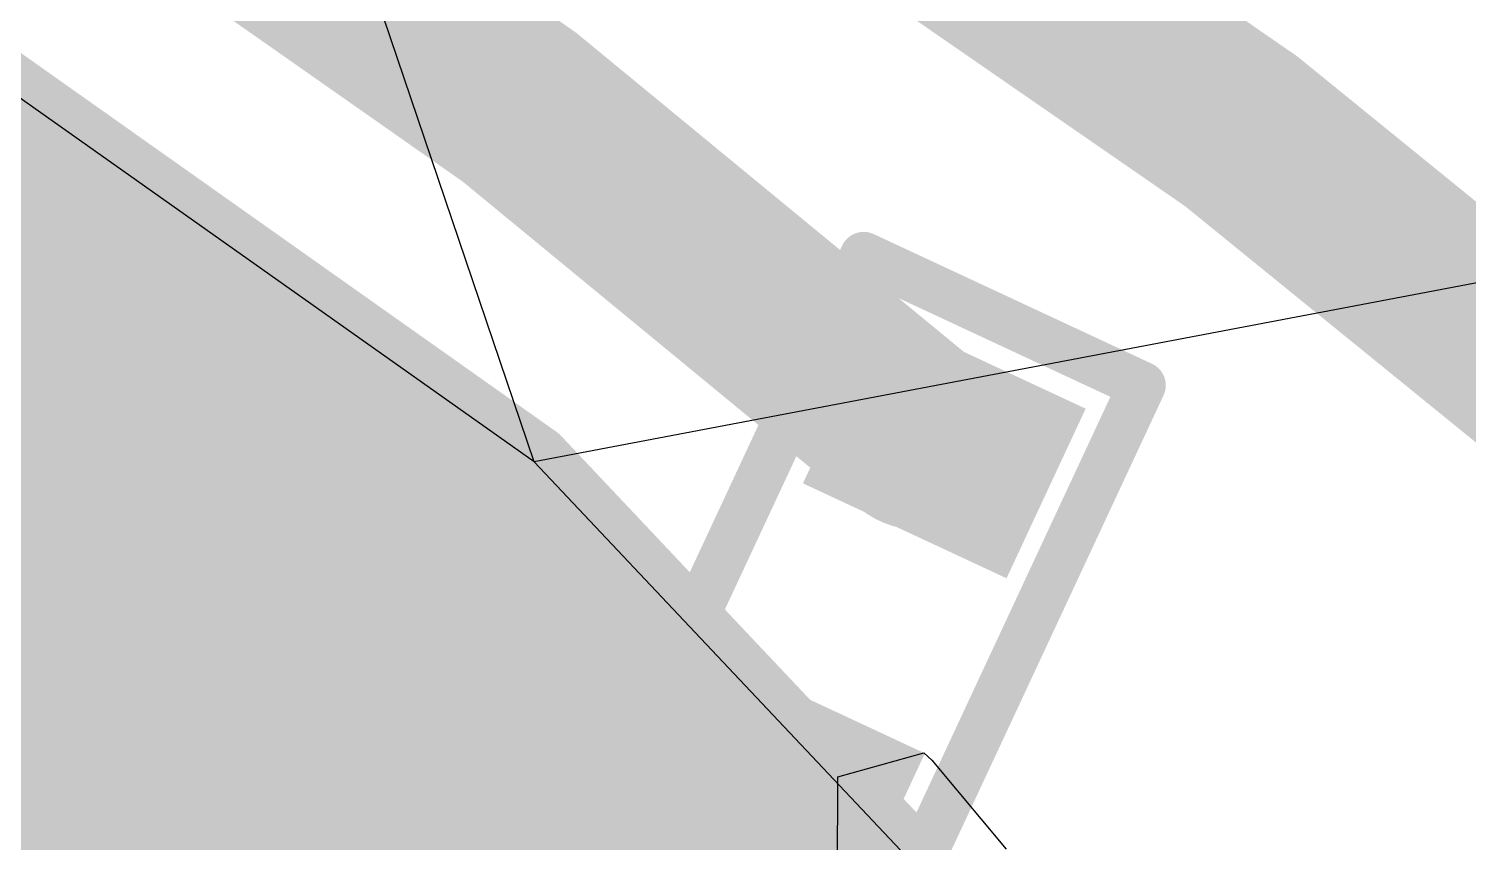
# Model space of a CAD drawing. Header units: millimetres. Extents: x 69.6 to 104.4, y 72.6 to 106.2.
# Drawn here: x 94.326 to 98.171, y 90.621 to 92.794 of the extents above; entities that cross this region are included whole.
import ezdxf

# ---------------------------------------------------------------- set-up
doc = ezdxf.new("R2010")
doc.units = ezdxf.units.MM
for name, color, linetype in [('BottomLayer', 5, 'Continuous'), ('KeepOutLayer', 6, 'Continuous'), ('MultiLayer', 9, 'Continuous'), ('TopLayer', 1, 'Continuous'), ('TopOverlay', 2, 'Continuous'), ('ViaHoleLayer', 16, 'Continuous')]:
    doc.layers.add(name, color=color, linetype=linetype)

# ---------------------------------------------------------------- blocks, each defined once
blk = doc.blocks.new('0402____6')
at = {"layer": 'TopLayer'}
for points in [[(-0.2499995, -0.2999994), (0.2499995, -0.2999994), (-0.2499995, 0.2999994), (0.2499995, 0.2999994)], [(0.7660005, -0.30000194), (1.2659995, -0.30000194), (0.7660005, 0.29999686), (1.2659995, 0.29999686)]]:
    blk.add_solid(points, dxfattribs=at)
at = {"layer": 'TopOverlay', "const_width": 0.127}
for points in [[(-0.25001474, 0.4100068), (-0.3700018, 0.4100068)], [(-0.3700018, -0.4100068), (-0.3700018, 0.4100068)], [(1.3400024, 0.41000172), (-0.27000454, 0.4100068)], [(1.3800074, 0.4100068), (1.27000254, 0.4100068)], [(1.3800074, -0.4100068), (1.3800074, 0.4100068)], [(-0.3700018, -0.4100068), (-0.3400044, -0.41000172)], [(-0.20000214, -0.41000426), (-0.3400044, -0.41000172)], [(-0.31000954, -0.4100068), (1.3400024, -0.41000172)], [(1.3800074, -0.4100068), (1.2899898, -0.41000426)]]:
    blk.add_lwpolyline(points, dxfattribs=at)
at = {"layer": 'TopOverlay', "const_width": 0.0635}
for points in [[(-0.4017518, 0.4100068, 1), (-0.3382518, 0.4100068, 1)], [(-0.4017518, 0.4100068, 1), (-0.3382518, 0.4100068, 1)], [(-0.30175454, 0.4100068, 1), (-0.23825454, 0.4100068, 1)], [(-0.28176474, 0.4100068, 1), (-0.21826474, 0.4100068, 1)], [(1.23825254, 0.4100068, 1), (1.30175254, 0.4100068, 1)], [(1.3082524, 0.41000172, 1), (1.3717524, 0.41000172, 1)], [(1.3482574, 0.4100068, 1), (1.4117574, 0.4100068, 1)], [(1.3482574, 0.4100068, 1), (1.4117574, 0.4100068, 1)], [(-0.4017518, -0.4100068, 1), (-0.3382518, -0.4100068, 1)], [(-0.4017518, -0.4100068, 1), (-0.3382518, -0.4100068, 1)], [(-0.3717544, -0.41000172, 1), (-0.3082544, -0.41000172, 1)], [(-0.3717544, -0.41000172, 1), (-0.3082544, -0.41000172, 1)], [(-0.34175954, -0.4100068, 1), (-0.27825954, -0.4100068, 1)], [(-0.23175214, -0.41000426, 1), (-0.16825214, -0.41000426, 1)], [(1.2582398, -0.41000426, 1), (1.3217398, -0.41000426, 1)], [(1.3082524, -0.41000172, 1), (1.3717524, -0.41000172, 1)], [(1.3482574, -0.4100068, 1), (1.4117574, -0.4100068, 1)], [(1.3482574, -0.4100068, 1), (1.4117574, -0.4100068, 1)]]:
    blk.add_lwpolyline(points, format="xyb", close=True, dxfattribs=at)
blk = doc.blocks.new('CR2032_B_31')
at = {"layer": 'BottomLayer', "const_width": 8.49999824}
blk.add_lwpolyline([(-4.25000166, 2.54e-06, 1), (4.249996579999999, 2.54e-06, 1)], format="xyb", close=True, dxfattribs=at)
blk = doc.blocks.new('0402____33')
at = {"layer": 'TopLayer'}
for points in [[(-0.2499995, -0.2999994), (0.2499995, -0.2999994), (-0.2499995, 0.2999994), (0.2499995, 0.2999994)], [(0.76599542, -0.2999994), (1.26599442, -0.2999994), (0.76599542, 0.2999994), (1.26599442, 0.2999994)]]:
    blk.add_solid(points, dxfattribs=at)
at = {"layer": 'TopOverlay', "const_width": 0.127}
for points in [[(-0.2500122, 0.41000172), (-0.36999926, 0.4100068)], [(-0.36999926, -0.4100068), (-0.36999926, 0.4100068)], [(1.3400024, 0.41000426), (-0.270002, 0.41000426)], [(1.38000486, 0.4100068), (1.27000254, 0.41000426)], [(1.3800074, -0.4100068), (1.38000486, 0.4100068)], [(-0.34000694, -0.41000172), (-0.36999926, -0.4100068)], [(-0.20000468, -0.41000426), (-0.34000694, -0.41000172)], [(1.33999986, -0.41000426), (-0.31000954, -0.4100068)], [(1.3800074, -0.4100068), (1.28999234, -0.41000172)]]:
    blk.add_lwpolyline(points, dxfattribs=at)
at = {"layer": 'TopOverlay', "const_width": 0.0635}
for points in [[(-0.4017492599999999, 0.4100068, 1), (-0.33824926, 0.4100068, 1)], [(-0.4017492599999999, 0.4100068, 1), (-0.33824926, 0.4100068, 1)], [(-0.301752, 0.41000426, 1), (-0.238252, 0.41000426, 1)], [(-0.2817622, 0.41000172, 1), (-0.2182622, 0.41000172, 1)], [(1.23825254, 0.41000426, 1), (1.30175254, 0.41000426, 1)], [(1.3082524, 0.41000426, 1), (1.3717524, 0.41000426, 1)], [(1.34825486, 0.4100068, 1), (1.41175486, 0.4100068, 1)], [(1.34825486, 0.4100068, 1), (1.41175486, 0.4100068, 1)], [(-0.4017492599999999, -0.4100068, 1), (-0.33824926, -0.4100068, 1)], [(-0.4017492599999999, -0.4100068, 1), (-0.33824926, -0.4100068, 1)], [(-0.37175694, -0.41000172, 1), (-0.30825694, -0.41000172, 1)], [(-0.37175694, -0.41000172, 1), (-0.30825694, -0.41000172, 1)], [(-0.34175954, -0.4100068, 1), (-0.27825954, -0.4100068, 1)], [(-0.23175468, -0.41000426, 1), (-0.16825468, -0.41000426, 1)], [(1.25824234, -0.41000172, 1), (1.32174234, -0.41000172, 1)], [(1.30824986, -0.41000426, 1), (1.37174986, -0.41000426, 1)], [(1.3482574, -0.4100068, 1), (1.4117574, -0.4100068, 1)], [(1.3482574, -0.4100068, 1), (1.4117574, -0.4100068, 1)]]:
    blk.add_lwpolyline(points, format="xyb", close=True, dxfattribs=at)

msp = doc.modelspace()

# ---------------------------------------------------------------- linework, layer by layer
at = {"layer": 'BottomLayer'}
for p, q in [((95.67623232, 91.636596), (93.5775624, 97.84002783999999)), ((104.3533092, 93.28675272), (95.67623232, 91.636596)), ((95.67623232, 91.636596), (93.54237832, 93.14666664)), ((99.94637872, 87.10998072), (95.67623232, 91.636596))]:
    msp.add_line(p, q, dxfattribs=at)
at = {"layer": 'BottomLayer', "const_width": 0.1999996}
for points in [[(90.36850607999999, 94.61024512), (97.67912645999999, 87.29962474)], [(90.75675016, 94.50484273999999), (97.69101366, 87.57057923999999)], [(91.26229398, 94.28214061999999), (97.76205999999999, 87.7823746)], [(91.82571931999999, 94.00155697999999), (97.87167624, 87.95560006)], [(92.38914466, 93.72097334), (98.01562565999998, 88.09449233999999)], [(92.95257, 93.4403897), (98.19545511999999, 88.19750458)], [(93.51599787999999, 93.15980352), (98.41458346, 88.26121794)], [(93.54237832, 93.14666664), (95.67623232, 91.636596)], [(80.30203904, 78.60499646), (94.30442658, 92.607384)], [(80.48120302, 78.50131874), (94.47005743999999, 92.49017316)], [(94.46462691999999, 92.49401617999999), (98.7059494, 88.2526937)], [(80.66286382, 78.40013784), (94.63568829999998, 92.37296232)], [(80.84705953999999, 78.30149186), (94.80131662, 92.25574894)], [(81.03382828, 78.2054189), (94.96694747999999, 92.1385381)], [(81.22321068, 78.11195959999999), (95.13257834, 92.02132725999999)], [(81.41525245999999, 78.02115968), (95.29820665999999, 91.90411388)], [(81.60999934, 77.93306486), (95.46383751999998, 91.78690303999998)], [(95.43217895999999, 91.80930584), (96.86408109999999, 90.37740369999999)], [(81.80750465999999, 77.84772847999999), (95.62946584, 91.66968965999999)], [(95.67623232, 91.636596), (98.94911629999999, 88.16713888)], [(82.00782683999999, 77.76520896), (95.77476399999999, 91.53214612)], [(82.21102684, 77.68556726), (95.91206116, 91.38660157999999)], [(82.41716816, 77.60886688), (96.04935832, 91.24105703999999)], [(82.62632192, 77.53517894), (96.18665802, 91.09551504)], [(82.8385694, 77.46458472), (96.32395518, 90.94997049999999)], [(83.05398934, 77.39716296), (96.46125234, 90.80442595999999)], [(83.27267318, 77.3330051), (96.59854949999999, 90.65888141999999)]]:
    msp.add_lwpolyline(points, dxfattribs=at)
at = {"layer": 'BottomLayer'}
for points, const_width in [([(94.25442668, 92.607384, 1), (94.35442648, 92.607384, 1)], 0.0999998), ([(94.41462702, 92.49401617999999, 1), (94.51462682, 92.49401617999999, 1)], 0.0999998), ([(94.42005754, 92.49017316, 1), (94.52005734, 92.49017316, 1)], 0.0999998), ([(94.5856884, 92.37296232, 1), (94.6856882, 92.37296232, 1)], 0.0999998), ([(94.75131671999999, 92.25574894, 1), (94.85131652, 92.25574894, 1)], 0.0999998), ([(94.75322933999999, 92.02994039999999, 1), (94.97822762, 92.02994039999999, 1)], 0.22499828), ([(94.91694758, 92.1385381, 1), (95.01694737999999, 92.1385381, 1)], 0.0999998), ([(95.08257843999999, 92.02132725999999, 1), (95.18257824, 92.02132725999999, 1)], 0.0999998), ([(95.24820676, 91.90411388, 1), (95.34820656, 91.90411388, 1)], 0.0999998), ([(95.38217906, 91.80930584, 1), (95.48217885999999, 91.80930584, 1)], 0.0999998), ([(95.41383762, 91.78690303999998, 1), (95.51383742, 91.78690303999998, 1)], 0.0999998), ([(95.57946593999999, 91.66968965999999, 1), (95.67946574, 91.66968965999999, 1)], 0.0999998), ([(95.62623242, 91.636596, 1), (95.72623222, 91.636596, 1)], 0.0999998), ([(95.62623242, 91.636596, 1), (95.72623222, 91.636596, 1)], 0.0999998), ([(95.56405829999999, 91.39699272, 1), (95.78905658, 91.39699272, 1)], 0.22499828), ([(95.7247641, 91.53214612, 1), (95.8247639, 91.53214612, 1)], 0.0999998), ([(95.86206125999999, 91.38660157999999, 1), (95.96206106, 91.38660157999999, 1)], 0.0999998), ([(95.99935842, 91.24105703999999, 1), (96.09935822, 91.24105703999999, 1)], 0.0999998), ([(96.13665811999999, 91.09551504, 1), (96.23665792, 91.09551504, 1)], 0.0999998), ([(95.26620774, 90.85095367999999, 1), (95.49120601999999, 90.85095367999999, 1)], 0.22499828), ([(96.27395528, 90.94997049999999, 1), (96.37395508, 90.94997049999999, 1)], 0.0999998), ([(96.41125243999998, 90.80442595999999, 1), (96.51125223999999, 90.80442595999999, 1)], 0.0999998), ([(96.5485496, 90.65888141999999, 1), (96.6485494, 90.65888141999999, 1)], 0.0999998)]:
    msp.add_lwpolyline(points, format="xyb", close=True, dxfattribs=dict(at, const_width=const_width))
at = {"layer": 'KeepOutLayer', "const_width": 0.127}
msp.add_lwpolyline([(82.80111201999999, 102.72175036, -0.429633905966836), (100.13922568, 92.71158496)], format="xyb", dxfattribs=at)
at = {"layer": 'MultiLayer', "const_width": 0.22499828}
for points in [[(94.75322933999999, 92.02994039999999, 1), (94.97822762, 92.02994039999999, 1)], [(95.56405829999999, 91.39699272, 1), (95.78905658, 91.39699272, 1)], [(95.26620774, 90.85095367999999, 1), (95.49120601999999, 90.85095367999999, 1)]]:
    msp.add_lwpolyline(points, format="xyb", close=True, dxfattribs=at)
at = {"layer": 'TopLayer'}
for p, q in [((95.67623232, 91.636596), (93.5775624, 97.84002783999999)), ((104.3533092, 93.28675272), (95.67623232, 91.636596)), ((95.67623232, 91.636596), (93.54237832, 93.14666664)), ((99.94637872, 87.10998072), (95.67623232, 91.636596)), ((96.48704095999999, 90.79571376), (96.71644359999999, 90.85919343999998)), ((96.71644359999999, 90.85919343999998), (96.73785072, 90.83965576)), ((96.73785072, 90.83965576), (96.93681399999998, 90.60223687999999)), ((96.48603511999998, 90.52246055999998), (96.48704095999999, 90.79571376))]:
    msp.add_line(p, q, dxfattribs=at)
at = {"layer": 'TopLayer', "const_width": 0.499999}
for points in [[(92.57081816, 95.42910047999999, -0.0775746558206427), (99.06220726, 91.30281968)], [(92.07603631999999, 94.69196453999999, -0.0773364648862477), (96.70450306, 91.70526998)]]:
    msp.add_lwpolyline(points, format="xyb", dxfattribs=at)
at = {"layer": 'TopLayer', "const_width": 0.1999996}
for points in [[(92.38914466, 93.72097334), (97.02667665999999, 89.08344388)], [(92.95257, 93.4403897), (97.20253355999999, 89.19042868)], [(92.59684554, 93.23043076), (95.30795771999999, 90.51931858)], [(93.51599787999999, 93.15980352), (97.33844896, 89.33735244)], [(93.54237832, 93.14666664), (95.67623232, 91.636596)], [(92.59684554, 92.94758906), (95.02511602, 90.51931858)], [(92.59684554, 92.66474735999999), (94.74227431999999, 90.51931858)], [(92.89580099999999, 91.19875588), (94.30442912, 92.607384)], [(93.03722058, 91.05733375999999), (94.47005998, 92.49017316)], [(94.46462691999999, 92.49401617999999), (97.4655531, 89.49309)], [(93.17675802, 90.9140295), (94.63568829999998, 92.37295978)], [(93.26740553999998, 90.72183532), (94.80131916, 92.25574894)], [(92.80456674, 92.17418446), (94.45943262, 90.51931858)], [(93.27686704, 90.44845511999999), (94.96694747999999, 92.13853556)], [(93.27686704, 90.16561342), (95.13257834, 92.02132472)], [(93.54652868, 90.15243336), (95.2982092, 91.90411388)], [(94.1962556, 90.51931858), (95.46383751999998, 91.78690049999999)], [(95.43217895999999, 91.80930584), (96.86408617999999, 90.37739862)], [(94.47909729999999, 90.51931858), (95.62946837999999, 91.66968965999999)], [(95.67623232, 91.636596), (97.57350817999999, 89.62536812)], [(94.761939, 90.51931858), (95.77476654, 91.53214612)], [(95.04478069999999, 90.51931858), (95.91206369999999, 91.38660157999999)], [(95.3276224, 90.51931858), (96.04936086, 91.24105703999999)], [(95.37681457999999, 90.28566906), (96.18665802, 91.0955125)], [(95.37681457999999, 90.00282736), (96.32395518, 90.94996796)], [(95.37681457999999, 89.71998565999999), (96.46125488, 90.80442595999999)], [(95.37681457999999, 89.43714395999999), (96.59855203999999, 90.65888141999999)]]:
    msp.add_lwpolyline(points, dxfattribs=at)
at = {"layer": 'TopLayer'}
for points, const_width in [([(94.25442921999999, 92.607384, 1), (94.35442902, 92.607384, 1)], 0.0999998), ([(94.41462702, 92.49401617999999, 1), (94.51462682, 92.49401617999999, 1)], 0.0999998), ([(94.42006007999998, 92.49017316, 1), (94.52005987999999, 92.49017316, 1)], 0.0999998), ([(94.5856884, 92.37295978, 1), (94.6856882, 92.37295978, 1)], 0.0999998), ([(94.75131925999999, 92.25574894, 1), (94.85131906, 92.25574894, 1)], 0.0999998), ([(94.75322933999999, 92.02994039999999, 1), (94.97822762, 92.02994039999999, 1)], 0.22499828), ([(94.91694758, 92.13853556, 1), (95.01694737999999, 92.13853556, 1)], 0.0999998), ([(95.08257843999999, 92.02132472, 1), (95.18257824, 92.02132472, 1)], 0.0999998), ([(95.2482093, 91.90411388, 1), (95.34820909999999, 91.90411388, 1)], 0.0999998), ([(96.57950457999999, 91.70526998, 1), (96.82950154, 91.70526998, 1)], 0.2499995), ([(95.38217906, 91.80930584, 1), (95.48217885999999, 91.80930584, 1)], 0.0999998), ([(95.41383762, 91.78690049999999, 1), (95.51383742, 91.78690049999999, 1)], 0.0999998), ([(95.57946847999999, 91.66968965999999, 1), (95.67946828, 91.66968965999999, 1)], 0.0999998), ([(95.62623242, 91.636596, 1), (95.72623222, 91.636596, 1)], 0.0999998), ([(95.62623242, 91.636596, 1), (95.72623222, 91.636596, 1)], 0.0999998), ([(95.56405829999999, 91.39699272, 1), (95.78905658, 91.39699272, 1)], 0.22499828), ([(95.72476664, 91.53214612, 1), (95.82476643999999, 91.53214612, 1)], 0.0999998), ([(95.86206379999999, 91.38660157999999, 1), (95.9620636, 91.38660157999999, 1)], 0.0999998), ([(95.99936096, 91.24105703999999, 1), (96.09936076, 91.24105703999999, 1)], 0.0999998), ([(96.13665811999999, 91.0955125, 1), (96.23665792, 91.0955125, 1)], 0.0999998), ([(95.26620774, 90.85095367999999, 1), (95.49120601999999, 90.85095367999999, 1)], 0.22499828), ([(96.27395528, 90.94996796, 1), (96.37395508, 90.94996796, 1)], 0.0999998), ([(96.41125498, 90.80442595999999, 1), (96.51125478, 90.80442595999999, 1)], 0.0999998), ([(96.54855214, 90.65888141999999, 1), (96.64855193999999, 90.65888141999999, 1)], 0.0999998)]:
    msp.add_lwpolyline(points, format="xyb", close=True, dxfattribs=dict(at, const_width=const_width))
at = {"layer": 'ViaHoleLayer', "const_width": 0.1499997}
for points in [[(94.79072989999999, 92.02994039999999, 1), (94.94072706, 92.02994039999999, 1)], [(95.60155886, 91.39699272, 1), (95.75155602, 91.39699272, 1)], [(95.30370829999998, 90.85095367999999, 1), (95.45370546, 90.85095367999999, 1)]]:
    msp.add_lwpolyline(points, format="xyb", close=True, dxfattribs=at)

# ---------------------------------------------------------------- block references
for name, p, rotation in [('CR2032_B_31', (87.13232255999999, 86.74985444), 133), ('0402____33', (96.77151588, 91.67913845999999), 245), ('0402____6', (94.72281792, 90.93131928), 270)]:
    msp.add_blockref(name, p, dxfattribs=dict(rotation=rotation))

doc.saveas('drawing.dxf')
